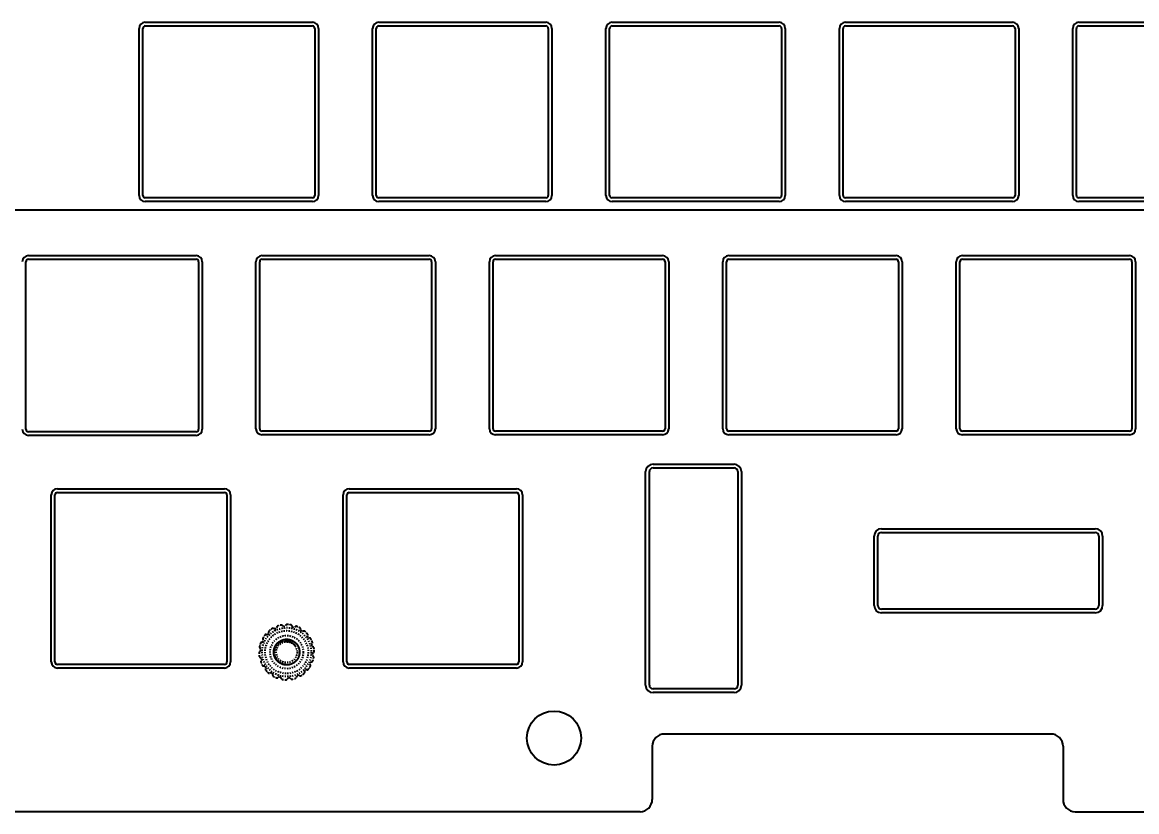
# Model space of a CAD drawing. Header units: inches. Extents: x 1466 to 2567, y -36 to 323.
# Drawn here: x 2214.3 to 2305, y 131.8 to 196.1 of the extents above; entities that cross this region are included whole.
import ezdxf

# ---------------------------------------------------------------- set-up
doc = ezdxf.new("R2010")
doc.units = ezdxf.units.IN
doc.header["$LTSCALE"] = 0.909449
doc.header["$MEASUREMENT"] = 0
doc.header["$PDMODE"] = 3
doc.header["$PDSIZE"] = 0.3125
doc.linetypes.add('HIDDEN', pattern=[0.2, 0.1, -0.1])
doc.linetypes.add('PHANTOM', pattern=[0.8, 0.45, -0.05, 0.1, -0.05, 0.1, -0.05])
doc.layers.get('0').update_dxf_attribs({"linetype": 'CONTINUOUS'})
doc.layers.get('Defpoints').update_dxf_attribs({"linetype": 'CONTINUOUS'})
doc.layers.add('DEFAULT_2', color=8, linetype='HIDDEN')
doc.layers.add('DEFAULT_3', color=7, linetype='PHANTOM')
doc.styles.get("Standard").update_dxf_attribs({"font": 'txt', "width": 0.8})
doc.dimstyles.get("Standard").update_dxf_attribs({"dimtxt": 6, "dimasz": 4.5, "dimexe": 1, "dimexo": 1, "dimgap": 0.09, "dimtad": 0, "dimzin": 1, "dimdsep": 46, "dimtxsty": 'STANDARD', "dimcen": 0.09, "dimclrd": 5, "dimclre": 5, "dimclrt": 1, "dimadec": 0, "dimazin": 0, "dimtp": 0.01, "dimtm": 0.01, "dimtfac": 1, "dimtofl": 0, "dimtmove": 0, "dimatfit": 3, "dimfxl": 1, "dimtolj": 1, "dimtzin": 4, "dimarcsym": 0})

# ---------------------------------------------------------------- blocks, each defined once
blk = doc.blocks.new('*D18')
at = {"layer": 'DEFAULT_3', "color": 3, "linetype": 'ByBlock', "lineweight": -2}
for p, q in [((2183.571, 187.772), (2183.571, 179.759)), ((2478.477, 187.772), (2478.477, 179.759)), ((2183.571, 180.759), (2179.071, 180.759)), ((2473.977, 180.759), (2188.071, 180.759))]:
    blk.add_line(p, q, dxfattribs=at)
at = {"layer": 'DEFAULT_3', "color": 3, "linetype": 'ByBlock'}
for points in [[(2188.071, 181.509), (2188.071, 180.009), (2183.571, 180.759)], [(2473.977, 181.509), (2473.977, 180.009), (2478.477, 180.759)]]:
    blk.add_solid(points, dxfattribs=at)
at = {"layer": 'Defpoints', "color": 0, "linetype": 'ByBlock'}
for p in [(2183.571, 188.772), (2478.477, 188.772), (2478.477, 180.759)]:
    blk.add_point(p, dxfattribs=at)
at = {"layer": 'DEFAULT_3', "color": 3, "linetype": 'ByBlock', "insert": (2160.981, 180.759), "char_height": 6, "attachment_point": 5}
blk.add_mtext('\\A1;294.91%%P0.1', dxfattribs=at)

msp = doc.modelspace()

# ---------------------------------------------------------------- linework, layer by layer
at = {"color": 7, "linetype": 'Continuous'}
for p, q in [((2224.332, 196.072), (2237.932, 196.072)), ((2243.332, 196.072), (2256.932, 196.072)), ((2262.332, 196.072), (2275.932, 196.072)), ((2281.332, 196.072), (2294.932, 196.072)), ((2300.332, 196.072), (2313.932, 196.072)), ((2223.832, 181.972), (2223.832, 195.572)), ((2224.132, 181.972), (2224.132, 195.572)), ((2224.332, 195.772), (2237.932, 195.772)), ((2238.132, 195.572), (2238.132, 181.972)), ((2238.432, 195.572), (2238.432, 181.972)), ((2242.832, 181.972), (2242.832, 195.572)), ((2243.132, 181.972), (2243.132, 195.572)), ((2243.332, 195.772), (2256.932, 195.772)), ((2257.132, 195.572), (2257.132, 181.972)), ((2257.432, 195.572), (2257.432, 181.972)), ((2261.832, 181.972), (2261.832, 195.572)), ((2262.132, 181.972), (2262.132, 195.572)), ((2262.332, 195.772), (2275.932, 195.772)), ((2276.132, 195.572), (2276.132, 181.972)), ((2276.432, 195.572), (2276.432, 181.972)), ((2280.832, 181.972), (2280.832, 195.572)), ((2281.132, 181.972), (2281.132, 195.572)), ((2281.332, 195.772), (2294.932, 195.772)), ((2295.132, 195.572), (2295.132, 181.972)), ((2295.432, 195.572), (2295.432, 181.972)), ((2299.832, 181.972), (2299.832, 195.572)), ((2300.132, 181.972), (2300.132, 195.572)), ((2300.332, 195.772), (2313.932, 195.772)), ((2237.932, 181.772), (2224.332, 181.772)), ((2237.932, 181.472), (2224.332, 181.472)), ((2256.932, 181.772), (2243.332, 181.772)), ((2256.932, 181.472), (2243.332, 181.472)), ((2275.932, 181.772), (2262.332, 181.772)), ((2275.932, 181.472), (2262.332, 181.472)), ((2294.932, 181.772), (2281.332, 181.772)), ((2294.932, 181.472), (2281.332, 181.472)), ((2313.932, 181.772), (2300.332, 181.772)), ((2313.932, 181.472), (2300.332, 181.472)), ((2214.817, 177.072), (2228.467, 177.072)), ((2233.842, 177.072), (2247.442, 177.072)), ((2252.842, 177.072), (2266.442, 177.072)), ((2271.842, 177.072), (2285.442, 177.072)), ((2290.842, 177.072), (2304.442, 177.072)), ((2214.617, 162.922), (2214.617, 176.572)), ((2214.817, 176.772), (2228.467, 176.772)), ((2228.667, 176.572), (2228.667, 162.922)), ((2228.967, 176.572), (2228.967, 162.922)), ((2233.342, 162.972), (2233.342, 176.572)), ((2233.642, 162.972), (2233.642, 176.572)), ((2233.842, 176.772), (2247.442, 176.772)), ((2247.642, 176.572), (2247.642, 162.972)), ((2247.942, 176.572), (2247.942, 162.972)), ((2252.342, 162.972), (2252.342, 176.572)), ((2252.642, 162.972), (2252.642, 176.572)), ((2252.842, 176.772), (2266.442, 176.772)), ((2266.642, 176.572), (2266.642, 162.972)), ((2266.942, 176.572), (2266.942, 162.972)), ((2271.342, 162.972), (2271.342, 176.572)), ((2271.642, 162.972), (2271.642, 176.572)), ((2271.842, 176.772), (2285.442, 176.772)), ((2285.642, 176.572), (2285.642, 162.972)), ((2285.942, 176.572), (2285.942, 162.972)), ((2290.342, 162.972), (2290.342, 176.572)), ((2290.642, 162.972), (2290.642, 176.572)), ((2290.842, 176.772), (2304.442, 176.772)), ((2304.642, 176.572), (2304.642, 162.972)), ((2304.942, 176.572), (2304.942, 162.972)), ((2228.467, 162.722), (2214.817, 162.722)), ((2228.467, 162.422), (2214.817, 162.422)), ((2247.442, 162.772), (2233.842, 162.772)), ((2247.442, 162.472), (2233.842, 162.472)), ((2266.442, 162.772), (2252.842, 162.772)), ((2266.442, 162.472), (2252.842, 162.472)), ((2285.442, 162.772), (2271.842, 162.772)), ((2285.442, 162.472), (2271.842, 162.472)), ((2304.442, 162.772), (2290.842, 162.772)), ((2304.442, 162.472), (2290.842, 162.472)), ((2265.662, 160.072), (2272.262, 160.072)), ((2265.662, 159.772), (2272.262, 159.772)), ((2265.062, 142.072), (2265.062, 159.472)), ((2265.362, 142.072), (2265.362, 159.472)), ((2272.562, 159.472), (2272.562, 142.072)), ((2272.862, 159.472), (2272.862, 142.072)), ((2217.172, 158.072), (2230.772, 158.072)), ((2240.937, 158.072), (2254.537, 158.072)), ((2216.672, 143.972), (2216.672, 157.572)), ((2216.972, 143.972), (2216.972, 157.572)), ((2217.172, 157.772), (2230.772, 157.772)), ((2230.972, 157.572), (2230.972, 143.972)), ((2231.272, 157.572), (2231.272, 143.972)), ((2240.437, 143.972), (2240.437, 157.572)), ((2240.737, 143.972), (2240.737, 157.572)), ((2240.937, 157.772), (2254.537, 157.772)), ((2254.737, 157.572), (2254.737, 143.972)), ((2255.037, 157.572), (2255.037, 143.972)), ((2284.262, 154.822), (2301.662, 154.822)), ((2284.262, 154.522), (2301.662, 154.522)), ((2283.662, 148.572), (2283.662, 154.222)), ((2283.962, 148.572), (2283.962, 154.222)), ((2301.962, 154.222), (2301.962, 148.572)), ((2302.262, 154.222), (2302.262, 148.572)), ((2301.662, 148.272), (2284.262, 148.272)), ((2301.662, 147.972), (2284.262, 147.972)), ((2230.772, 143.772), (2217.172, 143.772)), ((2230.772, 143.472), (2217.172, 143.472)), ((2254.537, 143.772), (2240.937, 143.772)), ((2254.537, 143.472), (2240.937, 143.472)), ((2272.262, 141.772), (2265.662, 141.772)), ((2272.262, 141.472), (2265.662, 141.472)), ((2298.039, 138.102), (2266.602, 138.102)), ((2265.602, 137.102), (2265.602, 132.772)), ((2299.039, 137.102), (2299.039, 132.772)), ((2264.602, 131.772), (2202.602, 131.772)), ((2300.039, 131.772), (2362.039, 131.772))]:
    msp.add_line(p, q, dxfattribs=at)
msp.add_circle((2257.602, 137.772), 2.2, dxfattribs=at)
for centre, radius, start, end in [((2224.332, 195.572), 0.5, 90, 180), ((2237.932, 195.572), 0.5, 0, 90), ((2243.332, 195.572), 0.5, 90, 180), ((2256.932, 195.572), 0.5, 0, 90), ((2262.332, 195.572), 0.5, 90, 180), ((2275.932, 195.572), 0.5, 0, 90), ((2281.332, 195.572), 0.5, 90, 180), ((2294.932, 195.572), 0.5, 0, 90), ((2300.332, 195.572), 0.5, 90, 180), ((2224.332, 195.572), 0.2, 90, 180), ((2237.932, 195.572), 0.2, 0, 90), ((2243.332, 195.572), 0.2, 90, 180), ((2256.932, 195.572), 0.2, 0, 90), ((2262.332, 195.572), 0.2, 90, 180), ((2275.932, 195.572), 0.2, 0, 90), ((2281.332, 195.572), 0.2, 90, 180), ((2294.932, 195.572), 0.2, 0, 90), ((2300.332, 195.572), 0.2, 90, 180), ((2224.332, 181.972), 0.5, 180, 270), ((2224.332, 181.972), 0.2, 180, 270), ((2237.932, 181.972), 0.5, 270, 0), ((2237.932, 181.972), 0.2, 270, 0), ((2243.332, 181.972), 0.5, 180, 270), ((2243.332, 181.972), 0.2, 180, 270), ((2256.932, 181.972), 0.5, 270, 360), ((2256.932, 181.972), 0.2, 270, 0), ((2262.332, 181.972), 0.5, 180, 270), ((2262.332, 181.972), 0.2, 180, 270), ((2275.932, 181.972), 0.5, 270, 360), ((2275.932, 181.972), 0.2, 270, 0), ((2281.332, 181.972), 0.5, 180, 270), ((2281.332, 181.972), 0.2, 180, 270), ((2294.932, 181.972), 0.5, 270, 0), ((2294.932, 181.972), 0.2, 270, 0), ((2300.332, 181.972), 0.5, 180, 270), ((2300.332, 181.972), 0.2, 180, 270), ((2214.817, 176.572), 0.5, 90, 180), ((2228.467, 176.572), 0.5, 0, 90), ((2233.842, 176.572), 0.5, 90, 180), ((2247.442, 176.572), 0.5, 0, 90), ((2252.842, 176.572), 0.5, 90, 180), ((2266.442, 176.572), 0.5, 0, 90), ((2271.842, 176.572), 0.5, 90, 180), ((2285.442, 176.572), 0.5, 0, 90), ((2290.842, 176.572), 0.5, 90, 180), ((2304.442, 176.572), 0.5, 0, 90), ((2214.817, 176.572), 0.2, 90, 180), ((2228.467, 176.572), 0.2, 0, 90), ((2233.842, 176.572), 0.2, 90, 180), ((2247.442, 176.572), 0.2, 0, 90), ((2252.842, 176.572), 0.2, 90, 180), ((2266.442, 176.572), 0.2, 0, 90), ((2271.842, 176.572), 0.2, 90, 180), ((2285.442, 176.572), 0.2, 0, 90), ((2290.842, 176.572), 0.2, 90, 180), ((2304.442, 176.572), 0.2, 0, 90), ((2214.817, 162.922), 0.5, 180, 270), ((2214.817, 162.922), 0.2, 180, 270), ((2228.467, 162.922), 0.5, 270, 0), ((2228.467, 162.922), 0.2, 270, 0), ((2233.842, 162.972), 0.5, 180, 270), ((2233.842, 162.972), 0.2, 180, 270), ((2247.442, 162.972), 0.5, 270, 0), ((2247.442, 162.972), 0.2, 270, 0), ((2252.842, 162.972), 0.5, 180, 270), ((2252.842, 162.972), 0.2, 180, 270), ((2266.442, 162.972), 0.5, 270, 0), ((2266.442, 162.972), 0.2, 270, 0), ((2271.842, 162.972), 0.5, 180, 270), ((2271.842, 162.972), 0.2, 180, 270), ((2285.442, 162.972), 0.5, 270, 0), ((2285.442, 162.972), 0.2, 270, 0), ((2290.842, 162.972), 0.5, 180, 270), ((2290.842, 162.972), 0.2, 180, 270), ((2304.442, 162.972), 0.5, 270, 0), ((2304.442, 162.972), 0.2, 270, 0), ((2265.662, 159.472), 0.6, 90, 180), ((2265.662, 159.472), 0.3, 90, 180), ((2272.262, 159.472), 0.6, 0, 90), ((2272.262, 159.472), 0.3, 0, 90), ((2217.172, 157.572), 0.5, 90, 180), ((2230.772, 157.572), 0.5, 0, 90), ((2240.937, 157.572), 0.5, 90, 180), ((2254.537, 157.572), 0.5, 0, 90), ((2217.172, 157.572), 0.2, 90, 180), ((2230.772, 157.572), 0.2, 0, 90), ((2240.937, 157.572), 0.2, 90, 180), ((2254.537, 157.572), 0.2, 0, 90), ((2284.262, 154.222), 0.6, 90, 180), ((2284.262, 154.222), 0.3, 90, 180), ((2301.662, 154.222), 0.6, 0, 90), ((2301.662, 154.222), 0.3, 0, 90), ((2284.262, 148.572), 0.6, 180, 270), ((2284.262, 148.572), 0.3, 180, 270), ((2301.662, 148.572), 0.6, 270, 0), ((2301.662, 148.572), 0.3, 270, 0), ((2217.172, 143.972), 0.5, 180, 270), ((2217.172, 143.972), 0.2, 180, 270), ((2230.772, 143.972), 0.5, 270, 0), ((2230.772, 143.972), 0.2, 270, 0), ((2240.937, 143.972), 0.5, 180, 270), ((2240.937, 143.972), 0.2, 180, 270), ((2254.537, 143.972), 0.5, 270, 0), ((2254.537, 143.972), 0.2, 270, 0), ((2265.662, 142.072), 0.6, 180, 270), ((2265.662, 142.072), 0.3, 180, 270), ((2272.262, 142.072), 0.6, 270, 0), ((2272.262, 142.072), 0.3, 270, 0), ((2266.602, 137.102), 1, 90, 180), ((2298.039, 137.102), 1, 0, 90), ((2264.602, 132.772), 1, 270, 0), ((2300.039, 132.772), 1, 180, 270)]:
    msp.add_arc(centre, radius, start, end, dxfattribs=at)
at = {"layer": 'DEFAULT_2', "color": 8, "linetype": 'HIDDEN'}
for p, q in [((2235.806, 146.987), (2235.722, 146.889)), ((2234.16, 146.219), (2234.29, 146.221)), ((2234.388, 146.32), (2234.39, 146.449)), ((2234.878, 146.663), (2234.748, 146.708)), ((2235.051, 146.843), (2235.005, 146.722)), ((2235.583, 146.876), (2235.476, 146.964)), ((2236.317, 146.836), (2236.247, 146.955)), ((2236.566, 146.864), (2236.452, 146.8)), ((2236.994, 146.548), (2236.969, 146.683)), ((2237.237, 146.488), (2237.109, 146.467)), ((2237.532, 146.045), (2237.554, 146.18)), ((2233.887, 145.604), (2233.759, 145.556)), ((2233.904, 145.853), (2233.947, 145.731)), ((2235.837, 145.622), (2235.837, 145.82)), ((2237.74, 145.906), (2237.612, 145.93)), ((2237.865, 145.388), (2237.932, 145.508)), ((2238.013, 145.187), (2237.901, 145.253)), ((2233.721, 144.887), (2233.616, 144.798)), ((2233.65, 145.127), (2233.733, 145.027)), ((2233.773, 144.292), (2233.661, 144.358)), ((2237.941, 144.518), (2238.023, 144.418)), ((2237.953, 144.657), (2238.057, 144.747)), ((2233.809, 144.157), (2233.741, 144.037)), ((2234.062, 143.615), (2233.934, 143.639)), ((2234.142, 143.5), (2234.119, 143.365)), ((2237.727, 143.814), (2237.77, 143.691)), ((2237.786, 143.941), (2237.915, 143.989)), ((2234.565, 143.077), (2234.436, 143.056)), ((2234.679, 142.997), (2234.705, 142.862)), ((2235.221, 142.744), (2235.108, 142.681)), ((2235.356, 142.708), (2235.426, 142.59)), ((2235.952, 142.656), (2235.867, 142.558)), ((2236.091, 142.668), (2236.197, 142.581)), ((2236.669, 142.823), (2236.623, 142.702)), ((2236.795, 142.882), (2236.925, 142.837)), ((2237.285, 143.225), (2237.284, 143.095)), ((2237.514, 143.326), (2237.384, 143.324))]:
    msp.add_line(p, q, dxfattribs=at)
for radius in [2, 1.75, 1.35, 0.85]:
    msp.add_circle((2235.837, 144.772), radius, dxfattribs=at)
for centre, radius, start, end in [((2235.837, 144.772), 2.25, 101.21228, 108.78772), ((2235.419, 146.881), 0.1, 50.68927, 101.21228), ((2235.882, 146.922), 0.1, 88.78772, 139.31073), ((2235.837, 144.772), 2.25, 81.21228, 88.78772), ((2236.165, 146.897), 0.1, 30.68927, 81.21228), ((2235.837, 144.772), 2.25, 141.21228, 148.78772), ((2234.161, 146.119), 0.1, 90.68927, 141.21228), ((2234.288, 146.321), 0.1, 270.68927, 359.31073), ((2234.49, 146.448), 0.1, 128.78772, 179.31073), ((2235.837, 144.772), 2.25, 121.21228, 128.78772), ((2234.723, 146.611), 0.1, 70.68927, 121.21228), ((2234.911, 146.757), 0.1, 250.68927, 339.31073), ((2235.144, 146.808), 0.1, 108.78772, 159.31073), ((2235.646, 146.954), 0.1, 230.68927, 319.31073), ((2236.403, 146.888), 0.1, 210.68927, 299.31073), ((2236.615, 146.777), 0.1, 68.78772, 119.31073), ((2235.837, 144.772), 2.25, 61.21228, 68.78772), ((2236.872, 146.657), 0.1, 10.68927, 61.21228), ((2237.093, 146.566), 0.1, 190.68927, 279.31073), ((2237.253, 146.39), 0.1, 48.78772, 99.31073), ((2235.837, 144.772), 2.25, 41.21228, 48.78772), ((2237.454, 146.189), 0.1, 350.68927, 41.21228), ((2233.728, 145.19), 0.1, 168.78772, 219.31073), ((2235.837, 144.772), 2.25, 161.21228, 168.78772), ((2233.801, 145.465), 0.1, 110.68927, 161.21228), ((2233.852, 145.698), 0.1, 290.68927, 19.31073), ((2233.998, 145.887), 0.1, 148.78772, 199.31073), ((2237.63, 146.028), 0.1, 170.68927, 259.31073), ((2237.721, 145.808), 0.1, 28.78772, 79.31073), ((2235.837, 144.772), 2.25, 21.21228, 28.78772), ((2237.952, 145.339), 0.1, 150.68927, 239.31073), ((2237.841, 145.55), 0.1, 330.68927, 21.21228), ((2237.962, 145.101), 0.1, 8.78772, 59.31073), ((2233.687, 144.727), 0.1, 130.68927, 181.21228), ((2235.837, 144.772), 2.25, 181.21228, 188.78772), ((2233.712, 144.444), 0.1, 188.78772, 239.31073), ((2233.655, 144.963), 0.1, 310.68927, 39.31073), ((2233.722, 144.206), 0.1, 330.68927, 59.31073), ((2238.018, 144.582), 0.1, 130.68927, 219.31073), ((2235.837, 144.772), 2.25, 341.21228, 348.78772), ((2237.946, 144.354), 0.1, 348.78772, 39.31073), ((2237.986, 144.818), 0.1, 310.68927, 1.21228), ((2235.837, 144.772), 2.25, 1.21228, 8.78772), ((2233.832, 143.994), 0.1, 150.68927, 201.21228), ((2235.837, 144.772), 2.25, 201.21228, 208.78772), ((2233.952, 143.737), 0.1, 208.78772, 259.31073), ((2234.043, 143.516), 0.1, 350.68927, 79.31073), ((2234.219, 143.356), 0.1, 170.68927, 221.21228), ((2237.513, 143.426), 0.1, 270.68927, 321.21228), ((2235.837, 144.772), 2.25, 321.21228, 328.78772), ((2237.821, 143.847), 0.1, 110.68927, 199.31073), ((2237.676, 143.658), 0.1, 328.78772, 19.31073), ((2237.872, 144.08), 0.1, 290.68927, 341.21228), ((2235.837, 144.772), 2.25, 221.21228, 228.78772), ((2234.42, 143.155), 0.1, 228.78772, 279.31073), ((2234.581, 142.979), 0.1, 10.68927, 99.31073), ((2234.801, 142.888), 0.1, 190.68927, 241.21228), ((2235.837, 144.772), 2.25, 241.21228, 248.78772), ((2235.059, 142.768), 0.1, 248.78772, 299.31073), ((2235.27, 142.657), 0.1, 30.68927, 119.31073), ((2235.508, 142.648), 0.1, 210.68927, 261.21228), ((2235.837, 144.772), 2.25, 261.21228, 268.78772), ((2235.791, 142.623), 0.1, 268.78772, 319.31073), ((2236.028, 142.591), 0.1, 50.68927, 139.31073), ((2236.255, 142.663), 0.1, 230.68927, 281.21228), ((2235.837, 144.772), 2.25, 281.21228, 288.78772), ((2236.529, 142.737), 0.1, 288.78772, 339.31073), ((2236.762, 142.788), 0.1, 70.68927, 159.31073), ((2236.951, 142.934), 0.1, 250.68927, 301.21228), ((2235.837, 144.772), 2.25, 301.21228, 308.78772), ((2237.184, 143.097), 0.1, 308.78772, 359.31073), ((2237.385, 143.224), 0.1, 90.68927, 179.31073)]:
    msp.add_arc(centre, radius, start, end, dxfattribs=at)
for points, knots in [([(2235.837, 145.82), (2235.933, 145.82), (2236.126, 145.793), (2236.392, 145.676), (2236.617, 145.491), (2236.783, 145.251), (2236.878, 144.976), (2236.894, 144.685), (2236.831, 144.4), (2236.691, 144.145), (2236.489, 143.935), (2236.236, 143.79), (2236, 143.73), (2235.808, 143.722), (2235.616, 143.741), (2235.43, 143.798), (2235.262, 143.892), (2235.147, 143.98), (2235.045, 144.082), (2234.957, 144.197), (2234.886, 144.324), (2234.834, 144.458), (2234.801, 144.599), (2234.786, 144.743), (2234.792, 144.888), (2234.818, 145.03), (2234.863, 145.167), (2234.927, 145.297), (2235.007, 145.418), (2235.104, 145.525), (2235.214, 145.619), (2235.336, 145.696), (2235.468, 145.756), (2235.652, 145.811), (2235.847, 145.827), (2236.038, 145.804), (2236.224, 145.754), (2236.398, 145.666), (2236.548, 145.546), (2236.681, 145.406), (2236.808, 145.199), (2236.888, 144.919), (2236.887, 144.627), (2236.784, 144.255), (2236.466, 143.867), (2235.99, 143.705), (2235.606, 143.737), (2235.332, 143.839), (2235.098, 144.012), (2234.948, 144.203), (2234.863, 144.376), (2234.804, 144.559), (2234.782, 144.753), (2234.8, 144.945), (2234.845, 145.132), (2234.928, 145.308), (2235.044, 145.462), (2235.146, 145.564), (2235.261, 145.651), (2235.387, 145.722), (2235.522, 145.775), (2235.663, 145.809), (2235.807, 145.823), (2235.951, 145.817), (2236.094, 145.791), (2236.231, 145.746), (2236.361, 145.683), (2236.481, 145.602), (2236.589, 145.506), (2236.683, 145.396), (2236.76, 145.273), (2236.82, 145.142), (2236.862, 145.003), (2236.891, 144.813), (2236.878, 144.57), (2236.784, 144.294), (2236.618, 144.055), (2236.393, 143.869), (2236.126, 143.752), (2235.838, 143.711), (2235.549, 143.752), (2235.282, 143.868), (2235.057, 144.053), (2234.89, 144.292), (2234.796, 144.568), (2234.779, 144.859), (2234.822, 145.049), (2234.855, 145.138)], [0, 0, 0, 0, 0.015621, 0.031242, 0.046862, 0.062483, 0.078103, 0.093723, 0.109344, 0.124965, 0.140586, 0.156207, 0.171827, 0.179656, 0.187485, 0.203106, 0.210935, 0.218764, 0.226593, 0.234422, 0.242251, 0.25008, 0.257908, 0.265738, 0.273566, 0.281395, 0.289224, 0.297053, 0.304882, 0.312711, 0.32054, 0.328369, 0.336198, 0.344027, 0.359649, 0.367478, 0.375306, 0.390927, 0.398756, 0.406585, 0.422206, 0.437826, 0.453447, 0.469068, 0.500019, 0.530969, 0.54659, 0.562211, 0.577831, 0.593452, 0.60128, 0.609109, 0.62473, 0.632559, 0.640388, 0.65601, 0.663839, 0.671669, 0.679498, 0.687327, 0.695156, 0.702984, 0.710814, 0.718643, 0.726472, 0.7343, 0.742129, 0.749958, 0.757787, 0.765615, 0.773444, 0.781273, 0.789102, 0.796931, 0.812552, 0.828172, 0.843793, 0.859414, 0.875036, 0.890657, 0.906277, 0.921898, 0.937518, 0.953138, 0.968758, 0.984379, 1, 1, 1, 1]), ([(2235.151, 143.981), (2235.078, 144.044), (2234.95, 144.19), (2234.846, 144.41), (2234.801, 144.597), (2234.781, 144.788), (2234.808, 145.03), (2234.916, 145.301), (2235.095, 145.531), (2235.329, 145.704), (2235.602, 145.806), (2235.892, 145.832), (2236.178, 145.776), (2236.439, 145.646), (2236.654, 145.449), (2236.782, 145.242), (2236.847, 145.061), (2236.877, 144.92), (2236.887, 144.775), (2236.878, 144.631), (2236.849, 144.489), (2236.784, 144.308), (2236.683, 144.142), (2236.551, 144.001), (2236.438, 143.911), (2236.314, 143.836), (2236.181, 143.779), (2236.041, 143.741), (2235.898, 143.723), (2235.753, 143.725), (2235.61, 143.746), (2235.471, 143.787), (2235.296, 143.866), (2235.138, 143.982), (2235.009, 144.124), (2234.901, 144.284), (2234.828, 144.464), (2234.792, 144.654), (2234.784, 144.846), (2234.824, 145.086), (2234.926, 145.306), (2235.042, 145.46), (2235.178, 145.597), (2235.381, 145.731), (2235.659, 145.818), (2235.95, 145.828), (2236.233, 145.756), (2236.486, 145.612), (2236.656, 145.438), (2236.759, 145.275), (2236.84, 145.101), (2236.893, 144.863), (2236.881, 144.621), (2236.832, 144.434), (2236.757, 144.257), (2236.647, 144.096), (2236.508, 143.963), (2236.351, 143.851), (2236.173, 143.772), (2235.985, 143.732), (2235.84, 143.722), (2235.696, 143.731), (2235.554, 143.76), (2235.418, 143.808), (2235.289, 143.875), (2235.172, 143.959), (2235.066, 144.058), (2234.975, 144.171), (2234.876, 144.336), (2234.812, 144.52), (2234.788, 144.711), (2234.789, 144.856), (2234.811, 144.999), (2234.851, 145.137), (2234.911, 145.269), (2235.013, 145.432), (2235.149, 145.572), (2235.308, 145.681), (2235.481, 145.766), (2235.716, 145.826), (2236.008, 145.82), (2236.286, 145.733), (2236.531, 145.575), (2236.722, 145.356), (2236.848, 145.093), (2236.897, 144.806), (2236.871, 144.564), (2236.812, 144.38), (2236.728, 144.207), (2236.58, 144.015), (2236.423, 143.899), (2236.339, 143.853)], [0, 0, 0, 0, 0.01561, 0.031221, 0.039045, 0.046868, 0.062479, 0.078089, 0.093699, 0.10931, 0.12492, 0.140531, 0.156141, 0.171752, 0.187361, 0.202972, 0.210796, 0.21862, 0.226444, 0.234268, 0.242091, 0.249915, 0.265526, 0.27335, 0.281173, 0.288997, 0.296821, 0.304645, 0.312468, 0.320292, 0.328116, 0.33594, 0.343764, 0.359376, 0.367199, 0.375023, 0.390634, 0.398458, 0.406281, 0.421892, 0.437502, 0.445326, 0.45315, 0.46876, 0.48437, 0.499981, 0.515591, 0.531202, 0.546813, 0.554636, 0.56246, 0.57807, 0.593681, 0.601504, 0.609328, 0.624939, 0.632763, 0.640587, 0.656198, 0.664022, 0.671846, 0.67967, 0.687494, 0.695317, 0.703141, 0.710965, 0.718789, 0.726612, 0.734436, 0.750047, 0.757871, 0.765695, 0.773518, 0.781342, 0.789166, 0.79699, 0.812601, 0.820425, 0.828248, 0.843859, 0.859469, 0.87508, 0.89069, 0.9063, 0.921911, 0.937521, 0.953131, 0.960955, 0.968779, 0.98439, 1, 1, 1, 1]), ([(2234.855, 145.138), (2234.889, 145.228), (2234.981, 145.4), (2235.184, 145.608), (2235.436, 145.755), (2235.719, 145.826), (2236.01, 145.819), (2236.288, 145.732), (2236.533, 145.574), (2236.724, 145.354), (2236.849, 145.091), (2236.897, 144.803), (2236.871, 144.561), (2236.811, 144.378), (2236.726, 144.205), (2236.607, 144.051), (2236.46, 143.926), (2236.338, 143.849), (2236.207, 143.789), (2236.068, 143.747), (2235.925, 143.725), (2235.781, 143.723), (2235.637, 143.741), (2235.497, 143.778), (2235.364, 143.834), (2235.239, 143.908), (2235.126, 143.998), (2235.027, 144.103), (2234.942, 144.221), (2234.875, 144.349), (2234.826, 144.485), (2234.796, 144.626), (2234.786, 144.771), (2234.799, 144.963), (2234.852, 145.15), (2234.94, 145.321), (2235.052, 145.478), (2235.196, 145.61), (2235.361, 145.709), (2235.538, 145.784), (2235.776, 145.831), (2236.067, 145.808), (2236.34, 145.706), (2236.652, 145.479), (2236.905, 145.045), (2236.891, 144.543), (2236.726, 144.194), (2236.535, 143.973), (2236.291, 143.814), (2236.059, 143.741), (2235.868, 143.722), (2235.675, 143.73), (2235.486, 143.777), (2235.313, 143.861), (2235.153, 143.969), (2235.017, 144.108), (2234.913, 144.27), (2234.853, 144.402), (2234.812, 144.54), (2234.79, 144.683), (2234.787, 144.828), (2234.805, 144.972), (2234.842, 145.111), (2234.898, 145.245), (2234.972, 145.369), (2235.062, 145.482), (2235.167, 145.582), (2235.285, 145.666), (2235.412, 145.734), (2235.549, 145.783), (2235.69, 145.813), (2235.834, 145.823), (2235.979, 145.814), (2236.167, 145.775), (2236.39, 145.677), (2236.616, 145.493), (2236.782, 145.253), (2236.878, 144.978), (2236.894, 144.687), (2236.832, 144.403), (2236.693, 144.146), (2236.491, 143.936), (2236.238, 143.791), (2235.956, 143.718), (2235.665, 143.726), (2235.386, 143.812), (2235.223, 143.918), (2235.151, 143.981)], [0, 0, 0, 0, 0.015621, 0.031242, 0.046862, 0.062483, 0.078103, 0.093724, 0.109344, 0.124965, 0.140586, 0.156207, 0.171828, 0.179656, 0.187485, 0.203106, 0.210935, 0.218764, 0.226593, 0.234422, 0.242251, 0.25008, 0.257908, 0.265738, 0.273566, 0.281395, 0.289224, 0.297053, 0.304882, 0.312711, 0.32054, 0.328369, 0.336198, 0.344027, 0.359649, 0.367478, 0.375306, 0.390928, 0.398756, 0.406585, 0.422206, 0.437826, 0.453447, 0.469068, 0.500019, 0.530969, 0.54659, 0.562211, 0.577831, 0.593452, 0.60128, 0.609109, 0.62473, 0.632559, 0.640388, 0.65601, 0.663839, 0.671669, 0.679498, 0.687327, 0.695156, 0.702985, 0.710814, 0.718643, 0.726472, 0.7343, 0.742129, 0.749958, 0.757787, 0.765615, 0.773444, 0.781273, 0.789102, 0.796931, 0.812552, 0.828172, 0.843793, 0.859414, 0.875036, 0.890657, 0.906277, 0.921898, 0.937518, 0.953138, 0.968758, 0.984379, 1, 1, 1, 1]), ([(2236.339, 143.853), (2236.257, 143.812), (2236.082, 143.752), (2235.806, 143.733), (2235.579, 143.78), (2235.411, 143.852), (2235.253, 143.946), (2235.083, 144.103), (2234.962, 144.3), (2234.901, 144.472), (2234.865, 144.652), (2234.866, 144.837), (2234.907, 145.016), (2234.957, 145.144), (2235.024, 145.264), (2235.108, 145.373), (2235.207, 145.469), (2235.32, 145.549), (2235.442, 145.611), (2235.573, 145.655), (2235.708, 145.679), (2235.846, 145.682), (2235.982, 145.665), (2236.115, 145.627), (2236.24, 145.569), (2236.392, 145.467), (2236.487, 145.365), (2236.538, 145.289)], [0, 0, 0, 0, 0.062455, 0.124897, 0.18734, 0.218634, 0.249924, 0.312354, 0.374781, 0.406067, 0.437353, 0.499767, 0.531049, 0.562332, 0.593615, 0.624897, 0.656176, 0.687452, 0.718731, 0.75001, 0.781289, 0.812567, 0.843841, 0.875113, 0.906383, 0.937653, 1, 1, 1, 1]), ([(2236.538, 145.289), (2236.498, 145.34), (2236.407, 145.434), (2236.242, 145.54), (2236.058, 145.606), (2235.928, 145.622), (2235.863, 145.622)], [0, 0, 0, 0, 0.250018, 0.500012, 0.749986, 1, 1, 1, 1])]:
    msp.add_open_spline(points, degree=3, knots=knots, dxfattribs=at)
msp.add_open_spline([(2236.48, 145.328), (2236.5, 145.316), (2236.519, 145.303), (2236.538, 145.289)], degree=3, dxfattribs=at)

# ---------------------------------------------------------------- dimensions: what is measured, and where the dimension line sits
at = {"layer": 'DEFAULT_3', "linetype": 'ByBlock'}
dim = msp.add_linear_dim(base=(2478.477, 180.759), p1=(2183.571, 188.772), p2=(2478.477, 188.772), text='<>%%P0.1', dimstyle='STANDARD', override={"dimclrd": 3, "dimclre": 3, "dimclrt": 3, "dimtfillclr": 256}, dxfattribs=at)
dim.commit()
dim.dimension.update_dxf_attribs({"geometry": '*D18', "text_midpoint": (2160.981, 180.759), "dimtype": 160})

doc.saveas('drawing.dxf')
